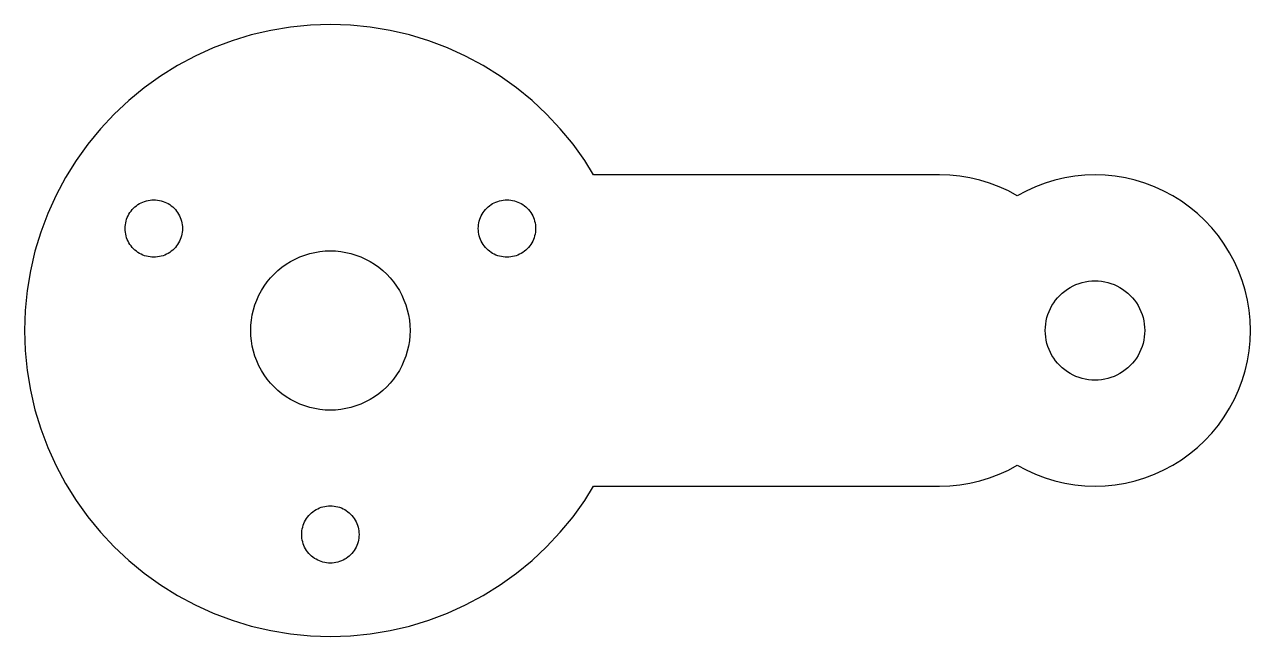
# Model space of a CAD drawing. Header units: millimetres. Extents: x -24 to 72.2, y -24 to 24.
import ezdxf

# ---------------------------------------------------------------- set-up
doc = ezdxf.new("R2010")
doc.units = ezdxf.units.MM

msp = doc.modelspace()

# ---------------------------------------------------------------- linework, layer by layer
at = {"layer": 'SCHNITT'}
for points in [[(1.57, -23.949), (3.133, -23.795), (4.682, -23.539), (6.212, -23.182), (7.715, -22.726), (9.184, -22.173), (10.615, -21.525), (12, -20.785), (13.334, -19.955), (14.61, -19.04), (15.824, -18.044), (16.971, -16.971), (18.044, -15.824), (19.04, -14.61), (19.955, -13.334), (20.66, -12.2), (47.81, -12.2), (48.607, -12.174), (49.401, -12.096), (50.188, -11.966), (50.965, -11.785), (51.728, -11.553), (52.475, -11.272), (53.201, -10.943), (53.904, -10.568), (54.604, -10.942), (55.331, -11.271), (56.078, -11.553), (56.842, -11.784), (57.62, -11.966), (58.408, -12.096), (59.202, -12.174), (60, -12.2), (60.798, -12.174), (61.592, -12.096), (62.38, -11.966), (63.158, -11.784), (63.922, -11.553), (64.669, -11.271), (65.396, -10.942), (66.1, -10.566), (66.778, -10.144), (67.427, -9.679), (68.044, -9.172), (68.627, -8.627), (69.172, -8.044), (69.679, -7.427), (70.144, -6.778), (70.566, -6.1), (70.942, -5.396), (71.271, -4.669), (71.553, -3.922), (71.784, -3.158), (71.966, -2.38), (72.096, -1.592), (72.174, -0.798), (72.2, 0), (72.174, 0.798), (72.096, 1.592), (71.966, 2.38), (71.784, 3.158), (71.553, 3.922), (71.271, 4.669), (70.942, 5.396), (70.566, 6.1), (70.144, 6.778), (69.679, 7.427), (69.172, 8.044), (68.627, 8.627), (68.044, 9.172), (67.427, 9.679), (66.778, 10.144), (66.1, 10.566), (65.396, 10.942), (64.669, 11.271), (63.922, 11.553), (63.158, 11.784), (62.38, 11.966), (61.592, 12.096), (60.798, 12.174), (60, 12.2), (59.202, 12.174), (58.408, 12.096), (57.62, 11.966), (56.842, 11.784), (56.078, 11.553), (55.331, 11.271), (54.604, 10.942), (53.904, 10.568), (53.201, 10.943), (52.475, 11.272), (51.728, 11.553), (50.965, 11.785), (50.188, 11.966), (49.401, 12.096), (48.607, 12.174), (47.81, 12.2), (20.66, 12.2), (19.955, 13.334), (19.04, 14.61), (18.044, 15.824), (16.971, 16.971), (15.824, 18.044), (14.61, 19.04), (13.334, 19.955), (12, 20.785), (10.615, 21.525), (9.184, 22.173), (7.715, 22.726), (6.212, 23.182), (4.682, 23.539), (3.133, 23.795), (1.57, 23.949), (0, 24), (-1.57, 23.949), (-3.133, 23.795), (-4.682, 23.539), (-6.212, 23.182), (-7.715, 22.726), (-9.184, 22.173), (-10.615, 21.525), (-12, 20.785), (-13.334, 19.955), (-14.61, 19.04), (-15.824, 18.044), (-16.971, 16.971), (-18.044, 15.824), (-19.04, 14.61), (-19.955, 13.334), (-20.785, 12), (-21.525, 10.615), (-22.173, 9.184), (-22.726, 7.715), (-23.182, 6.212), (-23.539, 4.682), (-23.795, 3.133), (-23.949, 1.57), (-24, 0), (-23.949, -1.57), (-23.795, -3.133), (-23.539, -4.682), (-23.182, -6.212), (-22.726, -7.715), (-22.173, -9.184), (-21.525, -10.615), (-20.785, -12), (-19.955, -13.334), (-19.04, -14.61), (-18.044, -15.824), (-16.971, -16.971), (-15.824, -18.044), (-14.61, -19.04), (-13.334, -19.955), (-12, -20.785), (-10.615, -21.525), (-9.184, -22.173), (-7.715, -22.726), (-6.212, -23.182), (-4.682, -23.539), (-3.133, -23.795), (-1.57, -23.949), (0, -24)], [(-14.004, 5.755), (-14.15, 5.769), (-14.295, 5.793), (-14.439, 5.827), (-14.58, 5.869), (-14.717, 5.921), (-14.852, 5.982), (-14.981, 6.051), (-15.106, 6.129), (-15.226, 6.215), (-15.34, 6.308), (-15.447, 6.409), (-15.548, 6.516), (-15.641, 6.63), (-15.727, 6.75), (-15.805, 6.875), (-15.874, 7.005), (-15.935, 7.139), (-15.987, 7.277), (-16.03, 7.418), (-16.063, 7.561), (-16.087, 7.706), (-16.102, 7.853), (-16.106, 8), (-16.102, 8.147), (-16.087, 8.294), (-16.063, 8.439), (-16.03, 8.582), (-15.987, 8.723), (-15.935, 8.861), (-15.874, 8.995), (-15.805, 9.125), (-15.727, 9.25), (-15.641, 9.37), (-15.548, 9.484), (-15.447, 9.591), (-15.34, 9.692), (-15.226, 9.785), (-15.106, 9.871), (-14.981, 9.949), (-14.852, 10.018), (-14.717, 10.079), (-14.58, 10.131), (-14.439, 10.173), (-14.295, 10.207), (-14.15, 10.231), (-14.004, 10.245), (-13.856, 10.25), (-13.709, 10.245), (-13.563, 10.231), (-13.417, 10.207), (-13.274, 10.173), (-13.133, 10.131), (-12.995, 10.079), (-12.861, 10.018), (-12.731, 9.949), (-12.606, 9.871), (-12.487, 9.785), (-12.373, 9.692), (-12.265, 9.591), (-12.165, 9.484), (-12.071, 9.37), (-11.986, 9.25), (-11.908, 9.125), (-11.838, 8.995), (-11.778, 8.861), (-11.726, 8.723), (-11.683, 8.582), (-11.65, 8.439), (-11.626, 8.294), (-11.611, 8.147), (-11.606, 8), (-11.611, 7.853), (-11.626, 7.706), (-11.65, 7.561), (-11.683, 7.418), (-11.726, 7.277), (-11.778, 7.139), (-11.838, 7.005), (-11.908, 6.875), (-11.986, 6.75), (-12.071, 6.63), (-12.165, 6.516), (-12.265, 6.409), (-12.373, 6.308), (-12.487, 6.215), (-12.606, 6.129), (-12.731, 6.051), (-12.861, 5.982), (-12.995, 5.921), (-13.133, 5.869), (-13.274, 5.827), (-13.417, 5.793), (-13.563, 5.769), (-13.709, 5.755), (-13.856, 5.75)], [(13.709, 5.755), (13.563, 5.769), (13.417, 5.793), (13.274, 5.827), (13.133, 5.869), (12.995, 5.921), (12.861, 5.982), (12.731, 6.051), (12.606, 6.129), (12.487, 6.215), (12.373, 6.308), (12.265, 6.409), (12.165, 6.516), (12.071, 6.63), (11.986, 6.75), (11.908, 6.875), (11.838, 7.005), (11.778, 7.139), (11.726, 7.277), (11.683, 7.418), (11.65, 7.561), (11.626, 7.706), (11.611, 7.853), (11.606, 8), (11.611, 8.147), (11.626, 8.294), (11.65, 8.439), (11.683, 8.582), (11.726, 8.723), (11.778, 8.861), (11.838, 8.995), (11.908, 9.125), (11.986, 9.25), (12.071, 9.37), (12.165, 9.484), (12.265, 9.591), (12.373, 9.692), (12.487, 9.785), (12.606, 9.871), (12.731, 9.949), (12.861, 10.018), (12.995, 10.079), (13.133, 10.131), (13.274, 10.173), (13.417, 10.207), (13.563, 10.231), (13.709, 10.245), (13.856, 10.25), (14.004, 10.245), (14.15, 10.231), (14.295, 10.207), (14.439, 10.173), (14.58, 10.131), (14.717, 10.079), (14.852, 10.018), (14.981, 9.949), (15.106, 9.871), (15.226, 9.785), (15.34, 9.692), (15.447, 9.591), (15.548, 9.484), (15.641, 9.37), (15.727, 9.25), (15.805, 9.125), (15.874, 8.995), (15.935, 8.861), (15.987, 8.723), (16.03, 8.582), (16.063, 8.439), (16.087, 8.294), (16.102, 8.147), (16.106, 8), (16.102, 7.853), (16.087, 7.706), (16.063, 7.561), (16.03, 7.418), (15.987, 7.277), (15.935, 7.139), (15.874, 7.005), (15.805, 6.875), (15.727, 6.75), (15.641, 6.63), (15.548, 6.516), (15.447, 6.409), (15.34, 6.308), (15.226, 6.215), (15.106, 6.129), (14.981, 6.051), (14.852, 5.982), (14.717, 5.921), (14.58, 5.869), (14.439, 5.827), (14.295, 5.793), (14.15, 5.769), (14.004, 5.755), (13.856, 5.75)], [(-0.409, -6.237), (-0.816, -6.197), (-1.219, -6.13), (-1.618, -6.037), (-2.009, -5.918), (-2.392, -5.774), (-2.764, -5.605), (-3.125, -5.413), (-3.472, -5.197), (-3.805, -4.958), (-4.121, -4.699), (-4.419, -4.419), (-4.699, -4.121), (-4.958, -3.805), (-5.197, -3.472), (-5.413, -3.125), (-5.605, -2.764), (-5.774, -2.392), (-5.918, -2.009), (-6.037, -1.618), (-6.13, -1.219), (-6.197, -0.816), (-6.237, -0.409), (-6.25, 0), (-6.237, 0.409), (-6.197, 0.816), (-6.13, 1.219), (-6.037, 1.618), (-5.918, 2.009), (-5.774, 2.392), (-5.605, 2.764), (-5.413, 3.125), (-5.197, 3.472), (-4.958, 3.805), (-4.699, 4.121), (-4.419, 4.419), (-4.121, 4.699), (-3.805, 4.958), (-3.472, 5.197), (-3.125, 5.413), (-2.764, 5.605), (-2.392, 5.774), (-2.009, 5.918), (-1.618, 6.037), (-1.219, 6.13), (-0.816, 6.197), (-0.409, 6.237), (0, 6.25), (0.409, 6.237), (0.816, 6.197), (1.219, 6.13), (1.618, 6.037), (2.009, 5.918), (2.392, 5.774), (2.764, 5.605), (3.125, 5.413), (3.472, 5.197), (3.805, 4.958), (4.121, 4.699), (4.419, 4.419), (4.699, 4.121), (4.958, 3.805), (5.197, 3.472), (5.413, 3.125), (5.605, 2.764), (5.774, 2.392), (5.918, 2.009), (6.037, 1.618), (6.13, 1.219), (6.197, 0.816), (6.237, 0.409), (6.25, 0), (6.237, -0.409), (6.197, -0.816), (6.13, -1.219), (6.037, -1.618), (5.918, -2.009), (5.774, -2.392), (5.605, -2.764), (5.413, -3.125), (5.197, -3.472), (4.958, -3.805), (4.699, -4.121), (4.419, -4.419), (4.121, -4.699), (3.805, -4.958), (3.472, -5.197), (3.125, -5.413), (2.764, -5.605), (2.392, -5.774), (2.009, -5.918), (1.618, -6.037), (1.219, -6.13), (0.816, -6.197), (0.409, -6.237), (0, -6.25)], [(59.745, -3.892), (59.491, -3.867), (59.239, -3.825), (58.991, -3.767), (58.746, -3.693), (58.508, -3.603), (58.275, -3.498), (58.05, -3.377), (57.833, -3.243), (57.626, -3.094), (57.429, -2.932), (57.242, -2.758), (57.068, -2.571), (56.906, -2.374), (56.757, -2.167), (56.623, -1.95), (56.502, -1.725), (56.397, -1.492), (56.307, -1.254), (56.233, -1.009), (56.175, -0.761), (56.133, -0.509), (56.108, -0.255), (56.1, 0), (56.108, 0.255), (56.133, 0.509), (56.175, 0.761), (56.233, 1.009), (56.307, 1.254), (56.397, 1.492), (56.502, 1.725), (56.623, 1.95), (56.757, 2.167), (56.906, 2.374), (57.068, 2.571), (57.242, 2.758), (57.429, 2.932), (57.626, 3.094), (57.833, 3.243), (58.05, 3.377), (58.275, 3.498), (58.508, 3.603), (58.746, 3.693), (58.991, 3.767), (59.239, 3.825), (59.491, 3.867), (59.745, 3.892), (60, 3.9), (60.255, 3.892), (60.509, 3.867), (60.761, 3.825), (61.009, 3.767), (61.254, 3.693), (61.492, 3.603), (61.725, 3.498), (61.95, 3.377), (62.167, 3.243), (62.374, 3.094), (62.571, 2.932), (62.758, 2.758), (62.932, 2.571), (63.094, 2.374), (63.243, 2.167), (63.377, 1.95), (63.498, 1.725), (63.603, 1.492), (63.693, 1.254), (63.767, 1.009), (63.825, 0.761), (63.867, 0.509), (63.892, 0.255), (63.9, 0), (63.892, -0.255), (63.867, -0.509), (63.825, -0.761), (63.767, -1.009), (63.693, -1.254), (63.603, -1.492), (63.498, -1.725), (63.377, -1.95), (63.243, -2.167), (63.094, -2.374), (62.932, -2.571), (62.758, -2.758), (62.571, -2.932), (62.374, -3.094), (62.167, -3.243), (61.95, -3.377), (61.725, -3.498), (61.492, -3.603), (61.254, -3.693), (61.009, -3.767), (60.761, -3.825), (60.509, -3.867), (60.255, -3.892), (60, -3.9)], [(-0.147, -18.245), (-0.294, -18.231), (-0.439, -18.207), (-0.582, -18.173), (-0.723, -18.131), (-0.861, -18.079), (-0.995, -18.018), (-1.125, -17.949), (-1.25, -17.871), (-1.37, -17.785), (-1.484, -17.692), (-1.591, -17.591), (-1.692, -17.484), (-1.785, -17.37), (-1.871, -17.25), (-1.949, -17.125), (-2.018, -16.995), (-2.079, -16.861), (-2.131, -16.723), (-2.173, -16.582), (-2.207, -16.439), (-2.231, -16.294), (-2.245, -16.147), (-2.25, -16), (-2.245, -15.853), (-2.231, -15.706), (-2.207, -15.561), (-2.173, -15.418), (-2.131, -15.277), (-2.079, -15.139), (-2.018, -15.005), (-1.949, -14.875), (-1.871, -14.75), (-1.785, -14.63), (-1.692, -14.516), (-1.591, -14.409), (-1.484, -14.308), (-1.37, -14.215), (-1.25, -14.129), (-1.125, -14.051), (-0.995, -13.982), (-0.861, -13.921), (-0.723, -13.869), (-0.582, -13.827), (-0.439, -13.793), (-0.294, -13.769), (-0.147, -13.755), (0, -13.75), (0.147, -13.755), (0.294, -13.769), (0.439, -13.793), (0.582, -13.827), (0.723, -13.869), (0.861, -13.921), (0.995, -13.982), (1.125, -14.051), (1.25, -14.129), (1.37, -14.215), (1.484, -14.308), (1.591, -14.409), (1.692, -14.516), (1.785, -14.63), (1.871, -14.75), (1.949, -14.875), (2.018, -15.005), (2.079, -15.139), (2.131, -15.277), (2.173, -15.418), (2.207, -15.561), (2.231, -15.706), (2.245, -15.853), (2.25, -16), (2.245, -16.147), (2.231, -16.294), (2.207, -16.439), (2.173, -16.582), (2.131, -16.723), (2.079, -16.861), (2.018, -16.995), (1.949, -17.125), (1.871, -17.25), (1.785, -17.37), (1.692, -17.484), (1.591, -17.591), (1.484, -17.692), (1.37, -17.785), (1.25, -17.871), (1.125, -17.949), (0.995, -18.018), (0.861, -18.079), (0.723, -18.131), (0.582, -18.173), (0.439, -18.207), (0.294, -18.231), (0.147, -18.245), (0, -18.25)]]:
    msp.add_lwpolyline(points, close=True, dxfattribs=at)

doc.saveas('drawing.dxf')
